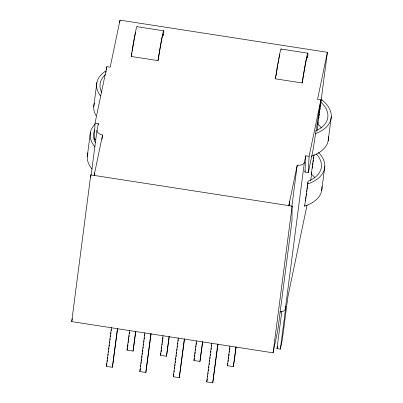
<?xml version="1.0" encoding="UTF-8"?>
<svg xmlns="http://www.w3.org/2000/svg" width="403" height="403" viewBox="0 0 403 403"><rect width="100%" height="100%" fill="white"/><g stroke="black" fill="none" stroke-linecap="round" stroke-linejoin="round"><path stroke-width="0.6" d="M90.746 177.365L90.766 174.902L292.115 206.129L291.984 220.92L277.783 330.253L273.063 352.832L71.714 321.604L90.766 174.902M95.929 139.655L94.257 139.398L95.032 123.117L106.83 66.671L110.175 67.19L120.008 20.15L327.382 52.314L321.03 101.213M98.317 124.885L98.377 123.635L95.032 123.117M304.97 172.081L305.746 155.8L309.091 156.319L308.315 172.6L304.97 172.081L305.227 170.857M87.26 156.691L90.413 132.355M93.728 106.871L96.881 82.534M91.164 175.169L96.997 130.224L98.377 123.635M101.999 139.337L102.569 134.97A6.775 3.839 7.4 0 1 96.997 130.224M119.691 22.628L120.008 20.15M117.661 328.536L112.397 367.289L106.377 366.352L111.424 327.473M107.233 361.546L107.394 360.312M107.556 359.078L107.797 357.229M108.034 355.375L108.195 354.141M108.437 352.287L108.598 351.053M108.835 349.205L108.996 347.97M109.238 346.117L109.399 344.882M109.636 343.034L109.797 341.799M110.039 339.946L110.2 338.711M110.442 336.863L110.598 335.628M110.84 333.775L111.001 332.54M111.243 330.687L111.404 329.453M112.397 367.289L117.444 328.405M135.836 331.447L133.055 351.063L127.031 350.131L129.6 330.384M127.731 346.56L127.973 344.711M128.209 342.857L128.371 341.623M128.532 340.389L128.774 338.535M128.935 337.301L129.172 335.452M129.413 333.598L129.575 332.364M133.055 351.063L135.62 331.316M151.11 333.724L145.841 372.473L139.821 371.541L144.873 332.656M140.682 366.735L140.838 365.501M141.08 363.647L141.241 362.413M141.403 361.179L141.644 359.33M141.881 357.476L142.042 356.242M142.284 354.393L142.445 353.159M142.607 351.925L142.843 350.071M143.085 348.222L143.246 346.988M143.488 345.134L143.644 343.9M143.886 342.046L144.047 340.812M144.289 338.963L144.45 337.729M144.687 335.875L144.848 334.641M145.841 372.473L150.893 333.593M169.361 336.016L166.499 356.252L160.48 355.32L163.044 335.568M161.175 351.748L161.417 349.895M161.578 348.66L161.82 346.812M162.056 344.958L162.218 343.724M162.379 342.49L162.621 340.641M162.782 339.407L163.019 337.553M166.499 356.252L169.064 336.505M184.554 338.913L179.29 377.661L173.27 376.729L178.317 337.845M174.126 371.924L174.287 370.689M174.529 368.836L174.69 367.601M174.927 365.753L175.088 364.519M175.33 362.665L175.491 361.431M175.728 359.582L175.889 358.343M176.131 356.494L176.292 355.26M176.534 353.406L176.69 352.172M176.932 350.323L177.093 349.089M177.335 347.235L177.496 346.001M177.733 344.152L177.894 342.918M178.136 341.064L178.297 339.83M179.29 377.661L184.337 338.782M202.729 341.825L199.948 361.441L193.924 360.509L196.493 340.757M194.624 356.937L194.866 355.083M195.027 353.849L195.264 352M195.505 350.147L195.667 348.912M195.908 347.064L196.065 345.824M196.226 344.59L196.468 342.741M199.948 361.441L202.513 341.694M218.003 344.102L212.739 382.85L206.714 381.918L211.766 343.034M207.575 377.112L207.736 375.878M207.973 374.024L208.134 372.79M208.376 370.941L208.537 369.702M208.774 367.853L208.935 366.619M209.177 364.765L209.338 363.531M209.58 361.682L209.736 360.448M209.978 358.594L210.139 357.36M210.381 355.511L210.537 354.277M210.779 352.424L210.94 351.189M211.182 349.336L211.343 348.101M211.58 346.253L211.741 345.018M212.739 382.85L217.786 343.966M236.173 347.013L233.392 366.629L227.373 365.697L229.937 345.945M228.148 361.506L228.31 360.272M228.471 359.038L228.713 357.184M228.874 355.95L229.111 354.101M229.352 352.247L229.514 351.013M229.675 349.779L229.911 347.93M233.392 366.629L235.957 346.877M289.258 205.862L289.787 201.797L288.926 205.913M291.878 206.361L297.228 165.159A6.775 3.839 7.4 0 0 304.371 162.389L305.746 155.8M273.063 352.832L292.115 206.129M307.041 205.152L287.873 296.855L282.302 339.759L280.332 349.164L276.987 348.645L281.833 311.338M279.873 311.952A6.775 3.839 7.4 0 0 285.314 309.086L304.371 162.389M280.332 349.164L285.908 306.26L285.314 309.086M321.866 186.398A42.995 24.351 7.4 0 1 304.643 206.145L308.083 181.31A39.61 22.437 7.4 0 0 316.3 153.921M305.524 200.996L305.686 199.767M305.847 198.533L306.084 196.689M306.245 195.46L306.487 193.611M306.723 191.768L306.885 190.538M307.046 189.309L307.282 187.46M307.444 186.231L307.605 185.002M307.761 183.773L307.922 182.544M314.839 177.753A39.61 22.437 7.4 0 0 311.358 174.025L313.836 154.954M321.312 127.927A39.61 22.437 7.4 0 0 317.831 124.2L321.267 99.37A42.995 24.351 7.4 0 1 315.524 133.63M310.723 180.564L311.6 173.794M312.32 168.263L312.562 166.414M312.718 165.185L312.96 163.341M313.121 162.107L313.358 160.263M313.519 159.034L313.761 157.19M313.917 155.956L314.078 154.727M317.272 130.124L317.992 124.587M318.793 118.437L318.949 117.208M319.191 115.364L319.352 114.13M319.508 112.9L319.75 111.057M319.992 109.213L320.148 107.979M320.39 106.135L320.551 104.906M320.707 103.677L320.869 102.443M321.659 190.815L324.813 166.479M328.133 140.99L331.286 116.658M105.959 72.243L106.155 71.004M106.347 69.764L106.83 66.671M327.382 52.314L317.544 99.35L320.889 99.868L313.035 150.022L308.315 172.6M94.257 139.398L94.514 138.174M94.111 175.421L102.569 134.97M94.267 175.718L94.881 172.776M71.714 321.604L72.354 318.551M157.996 60.616L158.475 58.324A25.948 0.932 -81.2 0 1 163.255 35.444L163.739 33.147A29.333 1.053 -81.2 0 0 157.996 60.616L131.237 56.47L131.716 54.173A25.948 0.932 -81.2 0 1 131.962 52.612M106.377 366.352L106.991 363.4M127.031 350.131L127.524 347.769M139.821 371.541L140.44 368.589M160.48 355.32L160.973 352.957M173.27 376.729L173.884 373.772M193.924 360.509L194.422 358.146M206.714 381.918L207.333 378.961M302.149 82.978L302.628 80.681A25.948 0.932 -81.2 0 1 307.413 57.805L307.892 55.508A29.333 1.053 -81.2 0 0 302.149 82.978L275.39 78.827L275.874 76.535M227.373 365.697L227.866 363.33M288.77 205.611L297.228 165.159M309.091 156.319L320.889 99.868M317.831 124.2L318.169 122.588M304.643 206.145L304.87 205.067M311.358 174.025L311.695 172.408M276.987 348.645L277.481 346.293M136.879 26.669L163.633 30.819M281.032 49.03L307.791 53.181M306.194 57.614L307.413 57.805M318.43 152.389A42.995 24.351 7.4 0 1 307.519 184M94.982 146.964A42.995 24.351 7.4 0 1 94.947 124.31M92.106 169.104A42.995 24.351 7.4 0 1 87.975 152.893M95.516 142.813A39.61 22.437 7.4 0 1 94.846 129.731M328.339 136.577A42.995 24.351 7.4 0 1 311.116 156.319M101.692 92.443A39.61 22.437 7.4 0 1 105.5 74.605M320.707 102.06A39.61 22.437 7.4 0 1 315.69 130.995M100.433 95.854A42.995 24.351 7.4 0 1 105.601 71.119M96.11 115.807A42.995 24.351 7.4 0 1 94.443 103.067M275.39 78.827A29.333 1.053 -81.2 0 1 281.198 49.488M275.954 76.011A25.948 0.932 -81.2 0 1 276.287 73.935M276.367 73.422A25.948 0.932 -81.2 0 1 277.843 64.681M278.03 63.624A25.948 0.932 -81.2 0 1 278.639 60.329M278.851 59.231A25.948 0.932 -81.2 0 1 279.057 58.198M279.153 57.71A25.948 0.932 -81.2 0 1 279.521 55.946M279.637 55.433A25.948 0.932 -81.2 0 1 279.843 54.516M131.237 56.47A29.333 1.053 -81.2 0 1 136.99 26.719M132.214 51.065A25.948 0.932 -81.2 0 1 133.207 45.091M133.302 44.526A25.948 0.932 -81.2 0 1 133.595 42.859M133.69 42.32A25.948 0.932 -81.2 0 1 134.375 38.547M134.592 37.414A25.948 0.932 -81.2 0 1 135.247 34.139M135.368 33.59A25.948 0.932 -81.2 0 1 135.589 32.598"/></g></svg>
